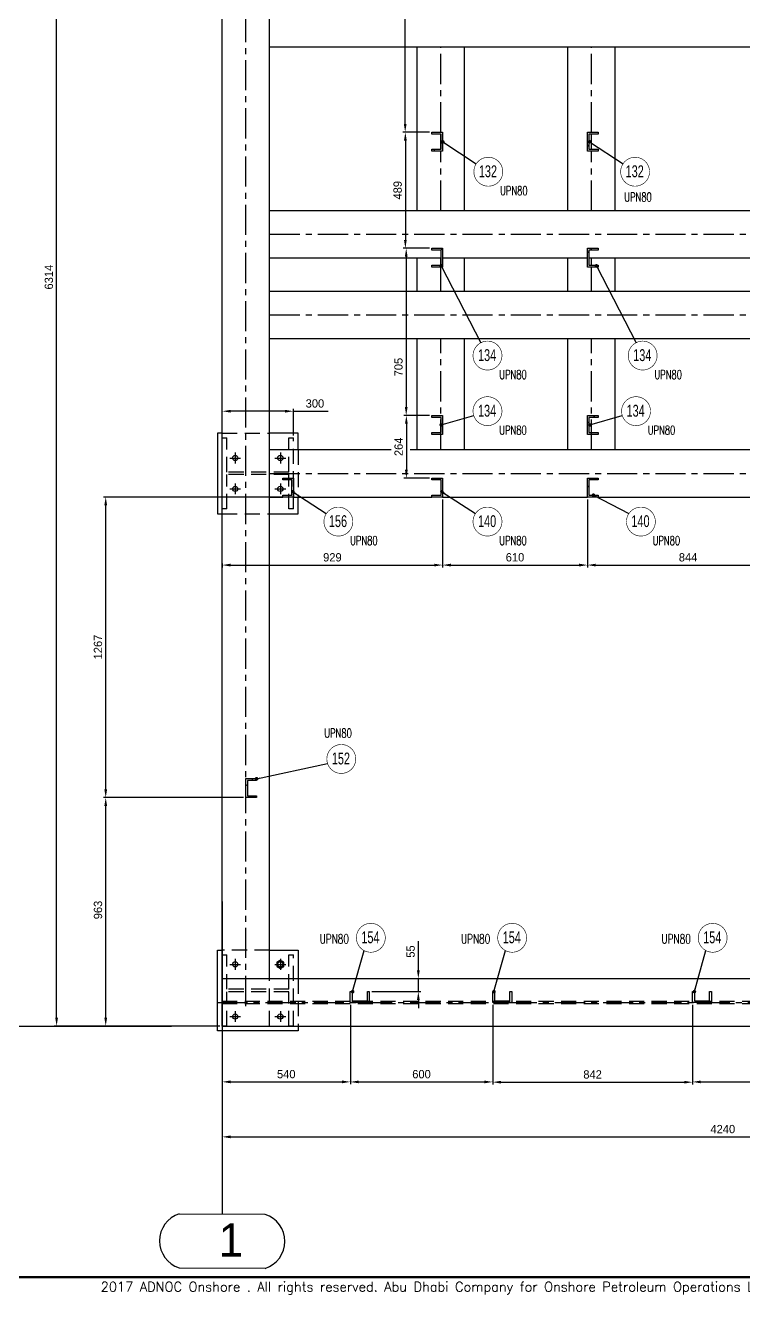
# Model space of a CAD drawing. Header units: millimetres. Extents: x 0 to 16187, y -20471 to 6290.
# Drawn here: x 9133 to 9436, y 3874 to 4409 of the extents above; entities that cross this region are included whole.
import ezdxf
from ezdxf.enums import TextEntityAlignment as Align

# ---------------------------------------------------------------- set-up
doc = ezdxf.new("R2010")
doc.units = ezdxf.units.MM
doc.header["$PDSIZE"] = -1
doc.linetypes.add('CENTERX2', pattern=[20.32, 12.7, -2.54, 2.54, -2.54])
doc.linetypes.add('DASHED2', pattern=[9.525, 6.35, -3.175])
doc.layers.add('BORDER1', color=3, linetype='Continuous')
doc.layers.add('BORDER2', color=7, linetype='Continuous')
doc.styles.add('MtXpl_txt_shx', font='txt.shx', dxfattribs={"height": 0.2})
doc.styles.add('ROMANC', font='ROMANC', dxfattribs={"height": 5})
doc.styles.add('ROMANS', font='ROMANS.shx', dxfattribs={"width": 0.8})
doc.styles.add('ROMANT', font='ROMANT', dxfattribs={"height": 4})
doc.styles.add('SLDTEXTSTYLE2', font='TXT', dxfattribs={"width": 0.686449})
doc.dimstyles.new('AM_ISO', dxfattribs={"dimtxt": 3.5, "dimasz": 3.5, "dimexe": 1, "dimexo": 1, "dimgap": 1.5, "dimtad": 1, "dimdsep": 46, "dimtxsty": 'Standard', "dimcen": 0, "dimclrd": 1, "dimclre": 1, "dimclrt": 1, "dimadec": 0, "dimazin": 2, "dimtp": 0.1, "dimtm": 0.1, "dimtfac": 0.71, "dimtdec": 3, "dimtmove": 0, "dimatfit": 3, "dimfxl": 1, "dimlwd": -1, "dimlwe": -1, "dimarcsym": 1})
doc.dimstyles.new('AM_ISO$7', dxfattribs={"dimtxt": 3.5, "dimasz": 3.5, "dimexe": 1, "dimexo": 1, "dimgap": 1.5, "dimtad": 1, "dimtoh": 1, "dimdsep": 46, "dimtxsty": 'Standard', "dimcen": 0, "dimclrd": 1, "dimclre": 1, "dimclrt": 1, "dimadec": 0, "dimazin": 2, "dimtp": 0.1, "dimtm": 0.1, "dimtfac": 0.71, "dimtdec": 3, "dimtmove": 0, "dimatfit": 3, "dimfxl": 1, "dimlwd": -1, "dimlwe": -1, "dimarcsym": 1})
pattern_1 = [(45, (8698.3727, 1683.945), (-4.490128, 4.490128), [])]

# ---------------------------------------------------------------- blocks, each defined once
blk = doc.blocks.new('*D2440')
at = {"color": 1, "linetype": 'ByBlock'}
for p, q in [((9270.09, 3996.32), (9270.09, 3962.79)), ((9216.09, 3986.32), (9216.09, 3962.79))]:
    blk.add_line(p, q, dxfattribs=at)
at = {"color": 2, "linetype": 'ByBlock'}
blk.add_line((9219.59, 3963.79), (9266.59, 3963.79), dxfattribs=at)
at = {"color": 2}
for points in [[(9219.59, 3964.38), (9219.59, 3963.21), (9216.09, 3963.79)], [(9266.59, 3963.21), (9266.59, 3964.38), (9270.09, 3963.79)]]:
    blk.add_solid(points, dxfattribs=at)
at = {"layer": 'Defpoints', "color": 0}
for p in [(9270.09, 3997.32), (9216.09, 3987.32), (9270.09, 3963.79)]:
    blk.add_point(p, dxfattribs=at)
at = {"color": 1, "insert": (9243.09, 3967.04), "char_height": 3.5, "attachment_point": 5}
blk.add_mtext('540', dxfattribs=at)
blk = doc.blocks.new('*D2447')
at = {"color": 1, "linetype": 'ByBlock'}
for p, q in [((9270.09, 3996.32), (9270.09, 3962.77)), ((9330.09, 3996.32), (9330.09, 3962.77))]:
    blk.add_line(p, q, dxfattribs=at)
at = {"color": 2, "linetype": 'ByBlock'}
blk.add_line((9273.59, 3963.77), (9326.59, 3963.77), dxfattribs=at)
at = {"color": 2}
for points in [[(9273.59, 3964.35), (9273.59, 3963.19), (9270.09, 3963.77)], [(9326.59, 3963.19), (9326.59, 3964.35), (9330.09, 3963.77)]]:
    blk.add_solid(points, dxfattribs=at)
at = {"layer": 'Defpoints', "color": 0}
for p in [(9270.09, 3997.32), (9330.09, 3997.32), (9330.09, 3963.77)]:
    blk.add_point(p, dxfattribs=at)
at = {"color": 1, "insert": (9300.09, 3967.02), "char_height": 3.5, "attachment_point": 5}
blk.add_mtext('600', dxfattribs=at)
blk = doc.blocks.new('*D2448')
at = {"color": 1, "linetype": 'ByBlock'}
for p, q in [((9330.09, 3996.32), (9330.09, 3962.66)), ((9414.29, 3996.32), (9414.29, 3962.66))]:
    blk.add_line(p, q, dxfattribs=at)
at = {"color": 2, "linetype": 'ByBlock'}
blk.add_line((9333.59, 3963.66), (9410.79, 3963.66), dxfattribs=at)
at = {"color": 2}
for points in [[(9333.59, 3964.24), (9333.59, 3963.07), (9330.09, 3963.66)], [(9410.79, 3963.07), (9410.79, 3964.24), (9414.29, 3963.66)]]:
    blk.add_solid(points, dxfattribs=at)
at = {"layer": 'Defpoints', "color": 0}
for p in [(9330.09, 3997.32), (9414.29, 3997.32), (9414.29, 3963.66)]:
    blk.add_point(p, dxfattribs=at)
at = {"color": 1, "insert": (9372.19, 3966.91), "char_height": 3.5, "attachment_point": 5}
blk.add_mtext('842', dxfattribs=at)
blk = doc.blocks.new('*D2449')
at = {"color": 1, "linetype": 'ByBlock'}
for p, q in [((9414.29, 3996.32), (9414.29, 3962.77)), ((9574.19, 3996.32), (9574.19, 3962.77))]:
    blk.add_line(p, q, dxfattribs=at)
at = {"color": 2, "linetype": 'ByBlock'}
blk.add_line((9417.79, 3963.77), (9570.69, 3963.77), dxfattribs=at)
at = {"color": 2}
for points in [[(9417.79, 3964.35), (9417.79, 3963.18), (9414.29, 3963.77)], [(9570.69, 3963.18), (9570.69, 3964.35), (9574.19, 3963.77)]]:
    blk.add_solid(points, dxfattribs=at)
at = {"layer": 'Defpoints', "color": 0}
for p in [(9414.29, 3997.32), (9574.19, 3997.32), (9574.19, 3963.77)]:
    blk.add_point(p, dxfattribs=at)
at = {"color": 1, "insert": (9494.24, 3967.02), "char_height": 3.5, "attachment_point": 5}
blk.add_mtext('1599', dxfattribs=at)
blk = doc.blocks.new('*D2451')
at = {"color": 1, "linetype": 'ByBlock'}
for p, q in [((9225.09, 4083.62), (9166, 4083.62)), ((9215.09, 3987.32), (9166, 3987.32))]:
    blk.add_line(p, q, dxfattribs=at)
at = {"color": 2, "linetype": 'ByBlock'}
blk.add_line((9167, 3990.82), (9167, 4080.12), dxfattribs=at)
at = {"color": 2}
for points in [[(9167.58, 4080.12), (9166.41, 4080.12), (9167, 4083.62)], [(9166.41, 3990.82), (9167.58, 3990.82), (9167, 3987.32)]]:
    blk.add_solid(points, dxfattribs=at)
at = {"layer": 'Defpoints', "color": 0}
for p in [(9167, 4083.62), (9226.09, 4083.62), (9216.09, 3987.32)]:
    blk.add_point(p, dxfattribs=at)
at = {"color": 1, "insert": (9163.75, 4036.24), "char_height": 3.5, "attachment_point": 5, "rotation": 90}
blk.add_mtext('963', dxfattribs=at)
blk = doc.blocks.new('*D2456')
at = {"color": 1, "linetype": 'ByBlock'}
for p, q in [((9216.09, 4236.32), (9216.09, 4247.51)), ((9246.09, 4236.32), (9246.09, 4247.51))]:
    blk.add_line(p, q, dxfattribs=at)
at = {"color": 2, "linetype": 'ByBlock'}
for p, q in [((9242.59, 4246.51), (9219.59, 4246.51)), ((9246.09, 4246.51), (9260.76, 4246.51))]:
    blk.add_line(p, q, dxfattribs=at)
at = {"color": 2}
for points in [[(9219.59, 4247.09), (9219.59, 4245.93), (9216.09, 4246.51)], [(9242.59, 4245.93), (9242.59, 4247.09), (9246.09, 4246.51)]]:
    blk.add_solid(points, dxfattribs=at)
at = {"layer": 'Defpoints', "color": 0}
for p in [(9216.09, 4246.51), (9216.09, 4235.32), (9246.09, 4235.32)]:
    blk.add_point(p, dxfattribs=at)
at = {"color": 1, "insert": (9255.17, 4249.76), "char_height": 3.5, "attachment_point": 5}
blk.add_mtext('300', dxfattribs=at)
blk = doc.blocks.new('*D2457')
at = {"color": 1, "linetype": 'ByBlock'}
for p, q in [((9308.99, 4209.32), (9308.99, 4180.65)), ((9216.09, 4182.3), (9216.09, 4180.65))]:
    blk.add_line(p, q, dxfattribs=at)
at = {"color": 2, "linetype": 'ByBlock'}
blk.add_line((9219.59, 4181.65), (9305.49, 4181.65), dxfattribs=at)
at = {"color": 2}
for points in [[(9219.59, 4182.23), (9219.59, 4181.06), (9216.09, 4181.65)], [(9305.49, 4181.06), (9305.49, 4182.23), (9308.99, 4181.65)]]:
    blk.add_solid(points, dxfattribs=at)
at = {"layer": 'Defpoints', "color": 0}
for p in [(9308.99, 4210.32), (9216.09, 4183.3), (9308.99, 4181.65)]:
    blk.add_point(p, dxfattribs=at)
at = {"color": 1, "insert": (9262.54, 4184.9), "char_height": 3.5, "attachment_point": 5}
blk.add_mtext('929', dxfattribs=at)
blk = doc.blocks.new('*D2458')
at = {"color": 1, "linetype": 'ByBlock'}
for p, q in [((9308.99, 4209.32), (9308.99, 4180.65)), ((9369.99, 4209.32), (9369.99, 4180.65))]:
    blk.add_line(p, q, dxfattribs=at)
at = {"color": 2, "linetype": 'ByBlock'}
blk.add_line((9312.49, 4181.65), (9366.49, 4181.65), dxfattribs=at)
at = {"color": 2}
for points in [[(9312.49, 4182.23), (9312.49, 4181.06), (9308.99, 4181.65)], [(9366.49, 4181.06), (9366.49, 4182.23), (9369.99, 4181.65)]]:
    blk.add_solid(points, dxfattribs=at)
at = {"layer": 'Defpoints', "color": 0}
for p in [(9308.99, 4210.32), (9369.99, 4210.32), (9369.99, 4181.65)]:
    blk.add_point(p, dxfattribs=at)
at = {"color": 1, "insert": (9339.49, 4184.9), "char_height": 3.5, "attachment_point": 5}
blk.add_mtext('610', dxfattribs=at)
blk = doc.blocks.new('*D2459')
at = {"color": 1, "linetype": 'ByBlock'}
for p, q in [((9369.99, 4209.32), (9369.99, 4180.65)), ((9454.39, 4209.32), (9454.39, 4180.65))]:
    blk.add_line(p, q, dxfattribs=at)
at = {"color": 2, "linetype": 'ByBlock'}
blk.add_line((9373.49, 4181.65), (9450.89, 4181.65), dxfattribs=at)
at = {"color": 2}
for points in [[(9373.49, 4182.23), (9373.49, 4181.06), (9369.99, 4181.65)], [(9450.89, 4181.06), (9450.89, 4182.23), (9454.39, 4181.65)]]:
    blk.add_solid(points, dxfattribs=at)
at = {"layer": 'Defpoints', "color": 0}
for p in [(9369.99, 4210.32), (9454.39, 4210.32), (9454.39, 4181.65)]:
    blk.add_point(p, dxfattribs=at)
at = {"color": 1, "insert": (9412.43, 4184.9), "char_height": 3.5, "attachment_point": 5}
blk.add_mtext('844', dxfattribs=at)
blk = doc.blocks.new('*D2819')
at = {"color": 1, "linetype": 'ByBlock'}
for p, q in [((9245.09, 4210.32), (9166, 4210.32)), ((9225.09, 4083.62), (9166, 4083.62))]:
    blk.add_line(p, q, dxfattribs=at)
at = {"color": 2, "linetype": 'ByBlock'}
blk.add_line((9167, 4087.12), (9167, 4206.82), dxfattribs=at)
at = {"color": 2}
for points in [[(9167.58, 4206.82), (9166.41, 4206.82), (9167, 4210.32)], [(9166.41, 4087.12), (9167.58, 4087.12), (9167, 4083.62)]]:
    blk.add_solid(points, dxfattribs=at)
at = {"layer": 'Defpoints', "color": 0}
for p in [(9167, 4210.32), (9246.09, 4210.32), (9226.09, 4083.62)]:
    blk.add_point(p, dxfattribs=at)
at = {"color": 1, "insert": (9163.75, 4147.09), "char_height": 3.5, "attachment_point": 5, "rotation": 90}
blk.add_mtext('1267', dxfattribs=at)
blk = doc.blocks.new('*D2888')
at = {"color": 1, "linetype": 'ByBlock'}
for p, q in [((9216.09, 3986.32), (9216.09, 3939.62)), ((9640.09, 3986.32), (9640.09, 3939.62))]:
    blk.add_line(p, q, dxfattribs=at)
at = {"color": 2, "linetype": 'ByBlock'}
blk.add_line((9219.59, 3940.62), (9636.59, 3940.62), dxfattribs=at)
at = {"color": 2}
for points in [[(9219.59, 3941.2), (9219.59, 3940.03), (9216.09, 3940.62)], [(9636.59, 3940.03), (9636.59, 3941.2), (9640.09, 3940.62)]]:
    blk.add_solid(points, dxfattribs=at)
at = {"layer": 'Defpoints', "color": 0}
for p in [(9216.09, 3987.32), (9640.09, 3987.32), (9640.09, 3940.62)]:
    blk.add_point(p, dxfattribs=at)
at = {"color": 1, "insert": (9427.08, 3943.87), "char_height": 3.5, "attachment_point": 5}
blk.add_mtext('4240', dxfattribs=at)
blk = doc.blocks.new('*D2889')
at = {"color": 1, "linetype": 'ByBlock'}
for p, q in [((9215.09, 4618.72), (9145.3, 4618.72)), ((9215.09, 3987.32), (9145.3, 3987.32))]:
    blk.add_line(p, q, dxfattribs=at)
at = {"color": 2, "linetype": 'ByBlock'}
blk.add_line((9146.3, 3990.82), (9146.3, 4615.22), dxfattribs=at)
at = {"color": 2}
for points in [[(9146.88, 4615.22), (9145.72, 4615.22), (9146.3, 4618.72)], [(9145.72, 3990.82), (9146.88, 3990.82), (9146.3, 3987.32)]]:
    blk.add_solid(points, dxfattribs=at)
at = {"layer": 'Defpoints', "color": 0}
for p in [(9146.3, 4618.72), (9216.09, 4618.72), (9216.09, 3987.32)]:
    blk.add_point(p, dxfattribs=at)
at = {"color": 1, "insert": (9143.05, 4303.02), "char_height": 3.5, "attachment_point": 5, "rotation": 90}
blk.add_mtext('6314', dxfattribs=at)
blk = doc.blocks.new('A$7E931815294F9')
at = {"color": 1}
blk.add_line((13.2, 77.36), (13.2, 11.43), dxfattribs=at)
at = {"color": 1, "ltscale": 0.2}
blk.add_line((4.15, 11.48), (22.25, 11.39), dxfattribs=at)
at = {"color": 1, "linetype": 'Continuous', "lineweight": 25}
blk.add_line((4.14, 0.09), (22.29, 0.01), dxfattribs=at)
at = {"color": 1, "ltscale": 0.2}
for centre, radius, start, end in [((5.98, 5.79), 5.98, 107.869, 252.0246), ((20.4, 5.69), 5.99, 287.9651, 71.9697)]:
    blk.add_arc(centre, radius, start, end, dxfattribs=at)
at = {"color": 1, "linetype": 'Continuous', "lineweight": 25}
blk.add_text('1', height=7, rotation=359.9537, dxfattribs=at).set_placement((12.44, 2.5))
blk = doc.blocks.new('A$7E931815291D127')
at = {"color": 1, "ltscale": 0.2}
for p, q in [((4.15, 11.48), (22.25, 11.39)), ((26.39, 5.69), (92.32, 5.69)), ((4.14, 0.09), (22.29, 0.01))]:
    blk.add_line(p, q, dxfattribs=at)
for centre, radius, start, end in [((5.98, 5.79), 5.98, 107.869, 252.0246), ((20.4, 5.69), 5.99, 287.9651, 71.9697)]:
    blk.add_arc(centre, radius, start, end, dxfattribs=at)
blk.add_text('A', height=7, rotation=359.9537, dxfattribs=at).set_placement((10.1, 2.5))
blk = doc.blocks.new('A$7E93E1561D17')
at = {"color": 6, "linetype": 'DASHED2'}
for p, q in [((0, 0), (0, 30)), ((0, 30), (1.9, 30)), ((1.9, 15.55), (1.9, 30)), ((28.1, 30), (30, 30)), ((28.1, 15.55), (28.1, 30)), ((30, 0), (30, 30)), ((28.1, 15.55), (1.9, 15.55)), ((1.9, 0), (1.9, 14.45)), ((28.1, 14.45), (1.9, 14.45)), ((28.1, 0), (28.1, 14.45)), ((1.9, 0), (0, 0)), ((30, 0), (28.1, 0))]:
    blk.add_line(p, q, dxfattribs=at)
blk = doc.blocks.new('*U609')
at = {"layer": 'BORDER1', "color": 154, "true_color": 0x1859a9, "const_width": 1}
blk.add_lwpolyline([(1.81, 811), (1144, 811), (1144, 0), (0, 0), (0, 811)], close=True, dxfattribs=at)
at = {"layer": 'BORDER2', "color": 154, "true_color": 0x1859a9, "style": 'ROMANS'}
blk.add_text('2017 ADNOC Onshore . All rights reserved. Abu Dhabi Company for Onshore Petroleum Operations Ltd. Restricted Circulation', height=4, dxfattribs=at).set_placement((489.5, -2), align=Align.TOP_CENTER)
at = {"layer": 'BORDER2', "flags": 8}
for tag, height, style, p in [('REV-A', 3.24, 'ROMANS', (986.93, 140.25)), ('RE-A', 8.06, 'ROMANT', (1084.63, 7.17))]:
    blk.add_attdef(tag, text='', height=height, dxfattribs=dict(at, style=style)).set_placement(p, align=Align.CENTER)
at = {"layer": 'BORDER2', "style": 'ROMANS', "width": 3.830216}
blk.add_attdef('DATE-A', text='', height=3.24, dxfattribs=at).set_placement((995.51, 140.25), (1008.51, 140.25), align=Align.FIT)
at = {"layer": 'BORDER2'}
for tag, height, style, p in [('DRN-A', 3.24, 'ROMANS', (1018.38, 140.25)), ('CHD-A', 3.24, 'ROMANS', (1032.35, 140.25)), ('APD-A', 3.24, 'ROMANS', (1046.64, 140.25)), ('CONS_CONT_VEND', 4.2, 'ROMANC', (1061.39, 72.83))]:
    blk.add_attdef(tag, text='', height=height, dxfattribs=dict(at, style=style)).set_placement(p, align=Align.CENTER)
at = {"layer": 'BORDER2', "style": 'ROMANS', "width": 0.8}
for tag, p, height in [('1:X', (997.23, 122.55), 3.5), ('LOC', (1042.74, 122.55), 3.5), ('PROJ_NO', (1118.64, 122.55), 3.5), ('CONS_DRG_NO', (1011, 63), 3)]:
    blk.add_attdef(tag, p, '', height=height, dxfattribs=at)
at = {"layer": 'BORDER2', "lineweight": 30, "width": 0.8, "flags": 104}
blk.add_attdef('COMMENTS-A', text='', height=2.2, dxfattribs=at).set_placement((1055.21, 142.07), align=Align.MIDDLE_LEFT)
at = {"layer": 'BORDER2', "style": 'ROMANS', "width": 0.8}
for tag, p in [('PROJECT_TITLE_1', (1061.07, 55.35)), ('PROJECT_TITLE_2', (1061.07, 49.3))]:
    blk.add_attdef(tag, text='', height=3.5, dxfattribs=at).set_placement(p, align=Align.MIDDLE)
at = {"layer": 'BORDER2', "style": 'ROMANT', "width": 0.8}
for tag, p in [('DRG_TITLE_1', (1061.07, 36.31)), ('DRG_TITLE_2', (1061.07, 28.31)), ('DRG_TITLE_3', (1061.07, 20.31))]:
    blk.add_attdef(tag, text='', height=5, dxfattribs=at).set_placement(p, align=Align.CENTER)
at = {"layer": 'BORDER2', "style": 'ROMANT'}
for tag, p in [('AR', (995, 7.17)), ('PA', (1011.74, 7.17)), ('DC', (1028.45, 7.17)), ('TS', (1120.84, 7.17))]:
    blk.add_attdef(tag, p, '', height=8.06, dxfattribs=at)
for tag, p in [('SRNO', (1074.7, 7.17)), ('SH', (1115.8, 7.18))]:
    blk.add_attdef(tag, text='', height=8.06, dxfattribs=at).set_placement(p, align=Align.RIGHT)
at = {"layer": 'BORDER2', "style": 'ROMANS', "flags": 2}
blk.add_attdef('TB_VERSION', text='', height=2, dxfattribs=at).set_placement((1, -1), align=Align.TOP_LEFT)
blk = doc.blocks.new('*D3958')
at = {"color": 2, "linetype": 'ByBlock'}
for p, q in [((9298.75, 4010.82), (9298.75, 4023.15)), ((9298.75, 4001.82), (9298.75, 4007.32)), ((9298.75, 3998.32), (9298.75, 3994.82))]:
    blk.add_line(p, q, dxfattribs=at)
at = {"color": 1, "linetype": 'ByBlock'}
for p, q in [((9297.28, 4007.32), (9299.75, 4007.32)), ((9279.09, 4001.82), (9299.75, 4001.82))]:
    blk.add_line(p, q, dxfattribs=at)
at = {"color": 2}
for points in [[(9298.16, 4010.82), (9299.33, 4010.82), (9298.75, 4007.32)], [(9299.33, 3998.32), (9298.16, 3998.32), (9298.75, 4001.82)]]:
    blk.add_solid(points, dxfattribs=at)
at = {"layer": 'Defpoints', "color": 0}
for p in [(9296.28, 4007.32), (9298.75, 4007.32), (9278.09, 4001.82)]:
    blk.add_point(p, dxfattribs=at)
at = {"color": 1, "insert": (9295.5, 4018.74), "char_height": 3.5, "attachment_point": 5, "rotation": 90}
blk.add_mtext('55', dxfattribs=at)
blk = doc.blocks.new('*D3986')
at = {"color": 1, "linetype": 'ByBlock'}
for p, q in [((9303.49, 4513.02), (9292.21, 4513.02)), ((9303.49, 4364.12), (9292.21, 4364.12))]:
    blk.add_line(p, q, dxfattribs=at)
at = {"color": 2, "linetype": 'ByBlock'}
blk.add_line((9293.21, 4367.62), (9293.21, 4509.52), dxfattribs=at)
at = {"color": 2}
for points in [[(9293.79, 4509.52), (9292.62, 4509.52), (9293.21, 4513.02)], [(9292.62, 4367.62), (9293.79, 4367.62), (9293.21, 4364.12)]]:
    blk.add_solid(points, dxfattribs=at)
at = {"layer": 'Defpoints', "color": 0}
for p in [(9293.21, 4513.02), (9304.49, 4513.02), (9304.49, 4364.12)]:
    blk.add_point(p, dxfattribs=at)
at = {"color": 1, "insert": (9289.96, 4438.57), "char_height": 3.5, "attachment_point": 5, "rotation": 90}
blk.add_mtext('1489', dxfattribs=at)
blk = doc.blocks.new('*D3987')
at = {"color": 1, "linetype": 'ByBlock'}
for p, q in [((9303.49, 4364.12), (9292.29, 4364.12)), ((9303.49, 4315.22), (9292.29, 4315.22))]:
    blk.add_line(p, q, dxfattribs=at)
at = {"color": 2, "linetype": 'ByBlock'}
blk.add_line((9293.29, 4360.62), (9293.29, 4318.72), dxfattribs=at)
at = {"color": 2}
for points in [[(9293.87, 4360.62), (9292.7, 4360.62), (9293.29, 4364.12)], [(9292.7, 4318.72), (9293.87, 4318.72), (9293.29, 4315.22)]]:
    blk.add_solid(points, dxfattribs=at)
at = {"layer": 'Defpoints', "color": 0}
for p in [(9304.49, 4364.12), (9293.29, 4315.22), (9304.49, 4315.22)]:
    blk.add_point(p, dxfattribs=at)
at = {"color": 1, "insert": (9290.04, 4339.67), "char_height": 3.5, "attachment_point": 5, "rotation": 90}
blk.add_mtext('489', dxfattribs=at)
blk = doc.blocks.new('*D3988')
at = {"color": 1, "linetype": 'ByBlock'}
for p, q in [((9303.49, 4315.22), (9292.64, 4315.22)), ((9303.49, 4244.72), (9292.64, 4244.72))]:
    blk.add_line(p, q, dxfattribs=at)
at = {"color": 2, "linetype": 'ByBlock'}
blk.add_line((9293.64, 4311.72), (9293.64, 4248.22), dxfattribs=at)
at = {"color": 2}
for points in [[(9294.22, 4311.72), (9293.06, 4311.72), (9293.64, 4315.22)], [(9293.06, 4248.22), (9294.22, 4248.22), (9293.64, 4244.72)]]:
    blk.add_solid(points, dxfattribs=at)
at = {"layer": 'Defpoints', "color": 0}
for p in [(9304.49, 4315.22), (9293.64, 4244.72), (9304.49, 4244.72)]:
    blk.add_point(p, dxfattribs=at)
at = {"color": 1, "insert": (9290.39, 4265.11), "char_height": 3.5, "attachment_point": 5, "rotation": 90}
blk.add_mtext('705', dxfattribs=at)
blk = doc.blocks.new('*D3989')
at = {"color": 1, "linetype": 'ByBlock'}
for p, q in [((9303.49, 4244.72), (9292.7, 4244.72)), ((9303.49, 4218.32), (9292.7, 4218.32))]:
    blk.add_line(p, q, dxfattribs=at)
at = {"color": 2, "linetype": 'ByBlock'}
blk.add_line((9293.7, 4241.22), (9293.7, 4221.82), dxfattribs=at)
at = {"color": 2}
for points in [[(9294.28, 4241.22), (9293.11, 4241.22), (9293.7, 4244.72)], [(9293.11, 4221.82), (9294.28, 4221.82), (9293.7, 4218.32)]]:
    blk.add_solid(points, dxfattribs=at)
at = {"layer": 'Defpoints', "color": 0}
for p in [(9304.49, 4244.72), (9293.7, 4218.32), (9304.49, 4218.32)]:
    blk.add_point(p, dxfattribs=at)
at = {"color": 1, "insert": (9290.45, 4231.52), "char_height": 3.5, "attachment_point": 5, "rotation": 90}
blk.add_mtext('264', dxfattribs=at)

msp = doc.modelspace()

# ---------------------------------------------------------------- hatches: boundary and pattern name
at = {"linetype": 'Continuous', "lineweight": 18}
h = msp.add_hatch(dxfattribs=at)
h.set_pattern_fill('ANSI31', scale=2, style=0)
h.set_pattern_definition(pattern_1)
h.paths.add_polyline_path([(9308.9886, 4356.11891), (9308.9886, 4364.11891), (9304.4886, 4364.11891), (9304.4886, 4363.31891), (9308.3886, 4363.31891), (9308.3886, 4356.91891), (9304.4886, 4356.91891), (9304.4886, 4356.11891)], flags=0)
h = msp.add_hatch(dxfattribs=at)
h.set_pattern_fill('ANSI31', scale=2, style=0)
h.set_pattern_definition(pattern_1)
h.paths.add_polyline_path([(9369.9886, 4364.11891), (9369.9886, 4356.11891), (9374.4886, 4356.11891), (9374.4886, 4356.91891), (9370.5886, 4356.91891), (9370.5886, 4363.31891), (9374.4886, 4363.31891), (9374.4886, 4364.11891)], flags=0)
h = msp.add_hatch(dxfattribs=at)
h.set_pattern_fill('ANSI31', scale=2, style=0)
h.set_pattern_definition(pattern_1)
h.paths.add_polyline_path([(9308.9886, 4307.21891), (9308.9886, 4315.21891), (9304.4886, 4315.21891), (9304.4886, 4314.41891), (9308.3886, 4314.41891), (9308.3886, 4308.01891), (9304.4886, 4308.01891), (9304.4886, 4307.21891)], flags=0)
h = msp.add_hatch(dxfattribs=at)
h.set_pattern_fill('ANSI31', scale=2, style=0)
h.set_pattern_definition(pattern_1)
h.paths.add_polyline_path([(9369.9886, 4315.21891), (9369.9886, 4307.21891), (9374.4886, 4307.21891), (9374.4886, 4308.01891), (9370.5886, 4308.01891), (9370.5886, 4314.41891), (9374.4886, 4314.41891), (9374.4886, 4315.21891)], flags=0)
h = msp.add_hatch(dxfattribs=at)
h.set_pattern_fill('ANSI31', scale=2, style=0)
h.set_pattern_definition(pattern_1)
h.paths.add_polyline_path([(9369.9886, 4244.71891), (9369.9886, 4236.71891), (9374.4886, 4236.71891), (9374.4886, 4237.51891), (9370.5886, 4237.51891), (9370.5886, 4243.91891), (9374.4886, 4243.91891), (9374.4886, 4244.71891)], flags=0)
h = msp.add_hatch(dxfattribs=at)
h.set_pattern_fill('ANSI31', scale=2, style=0)
h.set_pattern_definition(pattern_1)
h.paths.add_polyline_path([(9369.9886, 4218.31891), (9369.9886, 4210.31891), (9374.4886, 4210.31891), (9374.4886, 4211.11891), (9370.5886, 4211.11891), (9370.5886, 4217.51891), (9374.4886, 4217.51891), (9374.4886, 4218.31891)], flags=0)
h = msp.add_hatch(dxfattribs=at)
h.set_pattern_fill('ANSI31', scale=2, style=0)
h.set_pattern_definition(pattern_1)
h.paths.add_polyline_path([(9226.0886, 4091.61891), (9226.0886, 4083.61891), (9230.5886, 4083.61891), (9230.5886, 4084.41891), (9226.6886, 4084.41891), (9226.6886, 4090.81891), (9230.5886, 4090.81891), (9230.5886, 4091.61891)], flags=0)

# ---------------------------------------------------------------- linework, layer by layer
at = {"color": 7, "linetype": 'Continuous', "lineweight": 25}
for p, q in [((9216.0886, 3997.76891), (9216.0886, 4608.26891)), ((9236.0886, 4007.31891), (9236.0886, 4598.71891)), ((9236.0886, 4400.11891), (9236.0886, 4410.11891)), ((9236.0886, 4400.11891), (9620.0886, 4400.11891)), ((9298.1886, 4331.11891), (9298.1886, 4400.11891)), ((9298.1886, 4400.11891), (9308.1886, 4400.11891)), ((9308.1886, 4400.11891), (9318.1886, 4400.11891)), ((9318.1886, 4331.11891), (9318.1886, 4400.11891)), ((9361.6886, 4331.11891), (9361.6886, 4400.11891)), ((9361.6886, 4400.11891), (9371.6886, 4400.11891)), ((9371.6886, 4400.11891), (9381.6886, 4400.11891)), ((9381.6886, 4331.11891), (9381.6886, 4400.11891)), ((9304.4886, 4363.31891), (9304.4886, 4364.11891)), ((9304.4886, 4364.11891), (9308.9886, 4364.11891)), ((9308.3886, 4363.31891), (9304.4886, 4363.31891)), ((9308.1886, 4356.91891), (9308.1886, 4363.31891)), ((9308.3886, 4356.91891), (9308.3886, 4363.31891)), ((9308.9886, 4364.11891), (9308.9886, 4356.11891)), ((9369.9886, 4356.11891), (9369.9886, 4364.11891)), ((9369.9886, 4364.11891), (9374.4886, 4364.11891)), ((9374.4886, 4363.31891), (9370.5886, 4363.31891)), ((9370.5886, 4363.31891), (9370.5886, 4356.91891)), ((9371.6886, 4356.91891), (9371.6886, 4363.31891)), ((9374.4886, 4364.11891), (9374.4886, 4363.31891)), ((9304.4886, 4356.11891), (9304.4886, 4356.91891)), ((9304.4886, 4356.91891), (9308.3886, 4356.91891)), ((9308.9886, 4356.11891), (9304.4886, 4356.11891)), ((9374.4886, 4356.11891), (9369.9886, 4356.11891)), ((9370.5886, 4356.91891), (9374.4886, 4356.91891)), ((9374.4886, 4356.91891), (9374.4886, 4356.11891)), ((9236.0886, 4331.11891), (9620.0886, 4331.11891)), ((9236.0886, 4321.11891), (9236.0886, 4331.11891)), ((9298.1886, 4331.11891), (9308.1886, 4331.11891)), ((9308.1886, 4331.11891), (9318.1886, 4331.11891)), ((9361.6886, 4331.11891), (9371.6886, 4331.11891)), ((9371.6886, 4331.11891), (9381.6886, 4331.11891)), ((9236.0886, 4311.11891), (9236.0886, 4321.11891)), ((9304.4886, 4315.21891), (9308.9886, 4315.21891)), ((9304.4886, 4314.41891), (9304.4886, 4315.21891)), ((9308.3886, 4314.41891), (9304.4886, 4314.41891)), ((9308.3886, 4308.01891), (9308.3886, 4314.41891)), ((9308.9886, 4315.21891), (9308.9886, 4307.21891)), ((9369.9886, 4315.21891), (9374.4886, 4315.21891)), ((9369.9886, 4307.21891), (9369.9886, 4315.21891)), ((9370.5886, 4314.41891), (9370.5886, 4308.01891)), ((9374.4886, 4314.41891), (9370.5886, 4314.41891)), ((9374.4886, 4315.21891), (9374.4886, 4314.41891)), ((9236.0886, 4311.11891), (9308.3886, 4311.11891)), ((9298.1886, 4297.11891), (9298.1886, 4311.11891)), ((9298.1886, 4311.11891), (9308.1886, 4311.11891)), ((9304.4886, 4307.21891), (9304.4886, 4308.01891)), ((9304.4886, 4308.01891), (9308.3886, 4308.01891)), ((9308.9886, 4307.21891), (9304.4886, 4307.21891)), ((9308.1886, 4308.01891), (9308.1886, 4311.11891)), ((9308.1886, 4311.11891), (9308.3886, 4311.11891)), ((9308.9886, 4311.11891), (9318.1886, 4311.11891)), ((9308.9886, 4311.11891), (9369.9886, 4311.11891)), ((9318.1886, 4297.11891), (9318.1886, 4311.11891)), ((9361.6886, 4297.11891), (9361.6886, 4311.11891)), ((9361.6886, 4311.11891), (9369.9886, 4311.11891)), ((9374.4886, 4307.21891), (9369.9886, 4307.21891)), ((9370.5886, 4311.11891), (9371.6886, 4311.11891)), ((9370.5886, 4311.11891), (9453.7886, 4311.11891)), ((9370.5886, 4308.01891), (9374.4886, 4308.01891)), ((9371.6886, 4311.11891), (9381.6886, 4311.11891)), ((9371.6886, 4308.01891), (9371.6886, 4311.11891)), ((9374.4886, 4308.01891), (9374.4886, 4307.21891)), ((9381.6886, 4297.11891), (9381.6886, 4311.11891)), ((9236.0886, 4297.11891), (9620.0886, 4297.11891)), ((9236.0886, 4287.11891), (9236.0886, 4297.11891)), ((9298.1886, 4297.11891), (9308.1886, 4297.11891)), ((9308.1886, 4297.11891), (9318.1886, 4297.11891)), ((9361.6886, 4297.11891), (9371.6886, 4297.11891)), ((9371.6886, 4297.11891), (9381.6886, 4297.11891)), ((9236.0886, 4277.11891), (9236.0886, 4287.11891)), ((9236.0886, 4277.11891), (9620.0886, 4277.11891)), ((9298.1886, 4230.31891), (9298.1886, 4277.11891)), ((9298.1886, 4277.11891), (9308.1886, 4277.11891)), ((9308.1886, 4277.11891), (9318.1886, 4277.11891)), ((9318.1886, 4230.31891), (9318.1886, 4277.11891)), ((9361.6886, 4230.31891), (9361.6886, 4277.11891)), ((9361.6886, 4277.11891), (9371.6886, 4277.11891)), ((9371.6886, 4277.11891), (9381.6886, 4277.11891)), ((9381.6886, 4230.31891), (9381.6886, 4277.11891)), ((9304.4886, 4244.71891), (9308.9886, 4244.71891)), ((9304.4886, 4243.91891), (9304.4886, 4244.71891)), ((9308.3886, 4243.91891), (9304.4886, 4243.91891)), ((9308.3886, 4237.51891), (9308.3886, 4243.91891)), ((9308.9886, 4244.71891), (9308.9886, 4236.71891)), ((9369.9886, 4236.71891), (9369.9886, 4244.71891)), ((9369.9886, 4244.71891), (9374.4886, 4244.71891)), ((9374.4886, 4243.91891), (9370.5886, 4243.91891)), ((9370.5886, 4243.91891), (9370.5886, 4237.51891)), ((9374.4886, 4244.71891), (9374.4886, 4243.91891)), ((9214.0886, 4237.31891), (9214.0886, 4203.31891)), ((9216.0886, 4237.31891), (9214.0886, 4237.31891)), ((9248.0886, 4237.31891), (9236.0886, 4237.31891)), ((9248.0886, 4230.31891), (9248.0886, 4237.31891)), ((9304.4886, 4236.71891), (9304.4886, 4237.51891)), ((9304.4886, 4237.51891), (9308.3886, 4237.51891)), ((9308.9886, 4236.71891), (9304.4886, 4236.71891)), ((9374.4886, 4236.71891), (9369.9886, 4236.71891)), ((9370.5886, 4237.51891), (9374.4886, 4237.51891)), ((9374.4886, 4237.51891), (9374.4886, 4236.71891)), ((9236.0886, 4230.31891), (9287.36314, 4230.31891)), ((9236.0886, 4220.31891), (9236.0886, 4230.31891)), ((9236.0886, 4220.31891), (9236.0886, 4230.31891)), ((9295.2573, 4230.31891), (9620.0886, 4230.31891)), ((9298.1886, 4230.31891), (9308.1886, 4230.31891)), ((9308.1886, 4230.31891), (9318.1886, 4230.31891)), ((9361.6886, 4230.31891), (9371.6886, 4230.31891)), ((9371.6886, 4230.31891), (9381.6886, 4230.31891)), ((9236.0886, 4210.31891), (9236.0886, 4220.31891)), ((9236.0886, 4210.31891), (9236.0886, 4220.31891)), ((9241.5886, 4218.31891), (9246.0886, 4218.31891)), ((9241.5886, 4217.51891), (9241.5886, 4218.31891)), ((9241.5886, 4218.31891), (9246.0886, 4218.31891)), ((9241.5886, 4217.51891), (9241.5886, 4218.31891)), ((9245.4886, 4217.51891), (9241.5886, 4217.51891)), ((9245.4886, 4217.51891), (9241.5886, 4217.51891)), ((9245.4886, 4211.11891), (9245.4886, 4217.51891)), ((9245.4886, 4211.11891), (9245.4886, 4217.51891)), ((9246.0886, 4218.31891), (9246.0886, 4210.31891)), ((9246.0886, 4218.31891), (9246.0886, 4210.31891)), ((9304.4886, 4218.31891), (9308.9886, 4218.31891)), ((9304.4886, 4217.51891), (9304.4886, 4218.31891)), ((9308.3886, 4217.51891), (9304.4886, 4217.51891)), ((9308.3886, 4211.11891), (9308.3886, 4217.51891)), ((9308.9886, 4218.31891), (9308.9886, 4210.31891)), ((9369.9886, 4218.31891), (9374.4886, 4218.31891)), ((9369.9886, 4210.31891), (9369.9886, 4218.31891)), ((9374.4886, 4217.51891), (9370.5886, 4217.51891)), ((9370.5886, 4217.51891), (9370.5886, 4211.11891)), ((9374.4886, 4218.31891), (9374.4886, 4217.51891)), ((9241.5886, 4210.31891), (9241.5886, 4211.11891)), ((9241.5886, 4211.11891), (9245.4886, 4211.11891)), ((9241.5886, 4211.11891), (9245.4886, 4211.11891)), ((9241.5886, 4210.31891), (9241.5886, 4211.11891)), ((9304.4886, 4211.11891), (9308.3886, 4211.11891)), ((9304.4886, 4210.31891), (9304.4886, 4211.11891)), ((9370.5886, 4211.11891), (9374.4886, 4211.11891)), ((9374.4886, 4211.11891), (9374.4886, 4210.31891)), ((9236.0886, 4210.31891), (9241.5886, 4210.31891)), ((9236.0886, 4210.31891), (9241.5886, 4210.31891)), ((9246.0886, 4210.31891), (9241.5886, 4210.31891)), ((9246.0886, 4210.31891), (9241.5886, 4210.31891)), ((9246.0886, 4210.31891), (9304.4886, 4210.31891)), ((9248.0886, 4203.31891), (9248.0886, 4210.31891)), ((9308.9886, 4210.31891), (9304.4886, 4210.31891)), ((9308.9886, 4210.31891), (9369.9886, 4210.31891)), ((9374.4886, 4210.31891), (9369.9886, 4210.31891)), ((9374.4886, 4210.31891), (9449.8886, 4210.31891)), ((9214.0886, 4203.31891), (9216.0886, 4203.31891)), ((9236.0886, 4203.31891), (9248.0886, 4203.31891)), ((9226.0886, 4091.61891), (9230.5886, 4091.61891)), ((9226.0886, 4083.61891), (9226.0886, 4091.61891)), ((9230.5886, 4090.81891), (9226.6886, 4090.81891)), ((9226.6886, 4090.81891), (9226.6886, 4084.41891)), ((9230.5886, 4091.61891), (9230.5886, 4090.81891)), ((9230.5886, 4083.61891), (9226.0886, 4083.61891)), ((9226.6886, 4084.41891), (9230.5886, 4084.41891)), ((9230.5886, 4084.41891), (9230.5886, 4083.61891)), ((9214.0886, 4019.31891), (9216.0886, 4019.31891)), ((9214.0886, 3985.31891), (9214.0886, 4019.31891)), ((9236.0886, 4019.31891), (9248.0886, 4019.31891)), ((9248.0886, 4019.31891), (9248.0886, 4007.31891)), ((9216.0886, 4007.31891), (9640.0886, 4007.31891)), ((9216.0886, 3987.31891), (9216.0886, 3997.31891)), ((9270.0886, 3997.31891), (9270.0886, 4001.81891)), ((9270.0886, 4001.81891), (9270.8886, 4001.81891)), ((9278.0886, 3997.31891), (9270.0886, 3997.31891)), ((9270.8886, 4001.81891), (9270.8886, 3997.91891)), ((9270.8886, 3997.91891), (9277.2886, 3997.91891)), ((9277.2886, 3997.91891), (9277.2886, 4001.81891)), ((9277.2886, 4001.81891), (9278.0886, 4001.81891)), ((9278.0886, 4001.81891), (9278.0886, 3997.31891)), ((9330.0886, 3997.31891), (9330.0886, 4001.81891)), ((9330.0886, 4001.81891), (9330.8886, 4001.81891)), ((9338.0886, 3997.31891), (9330.0886, 3997.31891)), ((9330.8886, 4001.81891), (9330.8886, 3997.91891)), ((9330.8886, 3997.91891), (9337.2886, 3997.91891)), ((9337.2886, 3997.91891), (9337.2886, 4001.81891)), ((9337.2886, 4001.81891), (9338.0886, 4001.81891)), ((9338.0886, 4001.81891), (9338.0886, 3997.31891)), ((9414.2886, 3997.31891), (9414.2886, 4001.81891)), ((9414.2886, 4001.81891), (9415.0886, 4001.81891)), ((9422.2886, 3997.31891), (9414.2886, 3997.31891)), ((9415.0886, 4001.81891), (9415.0886, 3997.91891)), ((9415.0886, 3997.91891), (9421.4886, 3997.91891)), ((9421.4886, 3997.91891), (9421.4886, 4001.81891)), ((9421.4886, 4001.81891), (9422.2886, 4001.81891)), ((9422.2886, 4001.81891), (9422.2886, 3997.31891)), ((9216.0886, 3987.31891), (9640.0886, 3987.31891)), ((9248.0886, 3987.31891), (9248.0886, 3985.31891)), ((9248.0886, 3985.31891), (9214.0886, 3985.31891))]:
    msp.add_line(p, q, dxfattribs=at)
at = {"color": 3, "linetype": 'CENTERX2', "lineweight": 25}
for p, q in [((9226.0886, 3995.73618), (9226.0886, 4608.26891)), ((9308.1886, 4364.11891), (9308.1886, 4400.11891)), ((9371.6886, 4364.11891), (9371.6886, 4400.11891)), ((9308.1886, 4331.11891), (9308.1886, 4356.11891)), ((9371.6886, 4331.11891), (9371.6886, 4356.11891)), ((9236.0886, 4321.11891), (9620.0886, 4321.11891)), ((9308.1886, 4297.11891), (9308.1886, 4307.21891)), ((9371.6886, 4297.11891), (9371.6886, 4307.21891)), ((9236.0886, 4287.11891), (9620.0886, 4287.11891)), ((9308.1886, 4230.31891), (9308.1886, 4277.11891)), ((9371.6886, 4230.31891), (9371.6886, 4277.11891)), ((9236.0886, 4220.31891), (9620.0886, 4220.31891)), ((9214.06626, 3997.31891), (9642.54923, 3997.31891))]:
    msp.add_line(p, q, dxfattribs=at)
at = {"color": 2, "linetype": 'DASHED2', "lineweight": 25}
for p, q in [((9216.0886, 4237.31891), (9236.0886, 4237.31891)), ((9248.0886, 4230.31891), (9248.0886, 4210.31891)), ((9216.0886, 4203.31891), (9236.0886, 4203.31891)), ((9236.0886, 4019.31891), (9216.0886, 4019.31891)), ((9236.0886, 3987.31891), (9236.0886, 4007.31891)), ((9248.0886, 4007.31891), (9248.0886, 3987.31891)), ((9216.0886, 3997.76891), (9640.0886, 3997.76891)), ((9216.0886, 3996.86891), (9640.0886, 3996.86891))]:
    msp.add_line(p, q, dxfattribs=at)
for p, q in [((9221.5886, 4229.0573), (9221.5886, 4224.51082)), ((9240.5886, 4229.0573), (9240.5886, 4224.51082)), ((9219.31536, 4226.78406), (9223.86184, 4226.78406)), ((9238.31536, 4226.78406), (9242.86184, 4226.78406)), ((9219.31536, 4213.78406), (9223.86184, 4213.78406)), ((9221.5886, 4216.0573), (9221.5886, 4211.51082)), ((9238.31536, 4213.78406), (9242.86184, 4213.78406)), ((9240.5886, 4216.0573), (9240.5886, 4211.51082)), ((9219.31536, 4013.31891), (9223.86184, 4013.31891)), ((9221.5886, 4015.59215), (9221.5886, 4011.04567)), ((9238.31536, 4013.31891), (9242.86184, 4013.31891)), ((9240.5886, 4015.59215), (9240.5886, 4011.04567)), ((9221.5886, 3993.59215), (9221.5886, 3989.04567)), ((9240.5886, 3993.59215), (9240.5886, 3989.04567)), ((9219.31536, 3991.31891), (9223.86184, 3991.31891)), ((9238.31536, 3991.31891), (9242.86184, 3991.31891))]:
    msp.add_line(p, q)
at = {"color": 4, "lineweight": 25}
for points in [[(9322.14954, 4347.47033, 0.25, 0.25, -1), (9334.33704, 4347.47033, 0.25, 0.25, -1)], [(9384.01011, 4347.47033, 0.25, 0.25, -1), (9396.19761, 4347.47033, 0.25, 0.25, -1)], [(9321.79755, 4269.96667, 0.25, 0.25, -1), (9333.98505, 4269.96667, 0.25, 0.25, -1)], [(9387.19851, 4269.96667, 0.25, 0.25, -1), (9399.38601, 4269.96667, 0.25, 0.25, -1)], [(9321.79755, 4246.53519, 0.25, 0.25, -1), (9333.98505, 4246.53519, 0.25, 0.25, -1)], [(9384.41154, 4246.53519, 0.25, 0.25, -1), (9396.59904, 4246.53519, 0.25, 0.25, -1)], [(9258.95712, 4199.97822, 0.25, 0.25, -1), (9271.14462, 4199.97822, 0.25, 0.25, -1)], [(9321.79755, 4199.97822, 0.25, 0.25, -1), (9333.98505, 4199.97822, 0.25, 0.25, -1)], [(9386.45532, 4199.97822, 0.25, 0.25, -1), (9398.64282, 4199.97822, 0.25, 0.25, -1)], [(9260.18641, 4099.91496, 0.25, 0.25, -1), (9272.37391, 4099.91496, 0.25, 0.25, -1)], [(9272.63475, 4024.52726, 0.25, 0.25, -1), (9284.82225, 4024.52726, 0.25, 0.25, -1)], [(9332.19817, 4024.52726, 0.25, 0.25, -1), (9344.38567, 4024.52726, 0.25, 0.25, -1)], [(9416.70074, 4024.52726, 0.25, 0.25, -1), (9428.88824, 4024.52726, 0.25, 0.25, -1)]]:
    msp.add_lwpolyline(points, format="xyseb", close=True, dxfattribs=at)
for centre in [(9221.5886, 4226.78406), (9240.5886, 4226.78406), (9221.5886, 4213.78406), (9240.5886, 4213.78406), (9221.5886, 4013.31891), (9240.5886, 4013.31891), (9221.5886, 3991.31891), (9240.5886, 3991.31891)]:
    msp.add_circle(centre, 1.1)
at = {"color": 7, "linetype": 'Continuous', "lineweight": 25}
for start, end in [(120, 180), (180, 240), (60, 120), (0, 60), (300, 0), (240, 300)]:
    msp.add_arc((9240.5886, 4013.31891), 1.5, start, end, dxfattribs=at)
for points, knots in [([(9239.8386, 4014.61795), (9239.70257, 4014.53941), (9239.44843, 4014.39269), (9239.20277, 4014.25085), (9239.0886, 4014.18494)], [0, 0, 0, 0, 0.535259668, 1, 1, 1, 1]), ([(9239.0886, 4014.18494), (9239.0886, 4014.09919), (9239.0886, 4013.93449), (9239.0886, 4013.6457), (9239.0886, 4013.44141), (9239.0886, 4013.31891)], [0, 0, 0, 0, 0.303066372, 0.582104434, 1, 1, 1, 1]), ([(9239.0886, 4013.31891), (9239.0886, 4013.16184), (9239.0886, 4012.86838), (9239.0886, 4012.58472), (9239.0886, 4012.45289)], [0, 0, 0, 0, 0.535259668, 1, 1, 1, 1]), ([(9240.5886, 4015.05096), (9240.51434, 4015.00809), (9240.37171, 4014.92574), (9240.1216, 4014.78134), (9239.94468, 4014.6792), (9239.8386, 4014.61795)], [0, 0, 0, 0, 0.303066372, 0.582104434, 1, 1, 1, 1]), ([(9241.3386, 4014.61795), (9241.20257, 4014.69649), (9240.94843, 4014.84321), (9240.70277, 4014.98505), (9240.5886, 4015.05096)], [0, 0, 0, 0, 0.535259668, 1, 1, 1, 1]), ([(9242.0886, 4014.18494), (9242.01434, 4014.22781), (9241.87171, 4014.31016), (9241.6216, 4014.45456), (9241.44468, 4014.5567), (9241.3386, 4014.61795)], [0, 0, 0, 0, 0.3030663722, 0.5821044343, 1, 1, 1, 1]), ([(9242.0886, 4013.31891), (9242.0886, 4013.47598), (9242.0886, 4013.76944), (9242.0886, 4014.05311), (9242.0886, 4014.18494)], [0, 0, 0, 0, 0.535259668, 1, 1, 1, 1]), ([(9242.0886, 4012.45289), (9242.0886, 4012.53863), (9242.0886, 4012.70333), (9242.0886, 4012.99213), (9242.0886, 4013.19642), (9242.0886, 4013.31891)], [0, 0, 0, 0, 0.303066372, 0.582104434, 1, 1, 1, 1]), ([(9239.0886, 4012.45289), (9239.16286, 4012.41001), (9239.30549, 4012.32766), (9239.5556, 4012.18326), (9239.73252, 4012.08112), (9239.8386, 4012.01987)], [0, 0, 0, 0, 0.303066372, 0.582104434, 1, 1, 1, 1]), ([(9239.8386, 4012.01987), (9239.97463, 4011.94134), (9240.22877, 4011.79461), (9240.47443, 4011.65278), (9240.5886, 4011.58686)], [0, 0, 0, 0, 0.535259668, 1, 1, 1, 1]), ([(9240.5886, 4011.58686), (9240.66286, 4011.62973), (9240.80549, 4011.71208), (9241.0556, 4011.85648), (9241.23252, 4011.95863), (9241.3386, 4012.01987)], [0, 0, 0, 0, 0.303066372, 0.582104434, 1, 1, 1, 1]), ([(9241.3386, 4012.01987), (9241.47463, 4012.09841), (9241.72877, 4012.24514), (9241.97443, 4012.38697), (9242.0886, 4012.45289)], [0, 0, 0, 0, 0.535259668, 1, 1, 1, 1])]:
    msp.add_open_spline(points, degree=3, knots=knots, dxfattribs=at)

# ---------------------------------------------------------------- block references
for p in [(9216.0886, 4205.31891), (9216.0886, 3987.31891)]:
    msp.add_blockref('A$7E93E1561D17', p)
at = {"xscale": 2, "yscale": 2, "zscale": 2}
for name, p in [('A$7E931815294F9', (9189.6856, 3885.17217)), ('A$7E931815291D127', (9010.0684, 3975.93595))]:
    msp.add_blockref(name, p, dxfattribs=at)
at = {"layer": 'BORDER1'}
msp.add_blockref('*U609', (8846.73852, 3881.44049), dxfattribs=at)

# ---------------------------------------------------------------- texts
at = {"color": 4, "lineweight": 25, "style": 'SLDTEXTSTYLE2', "width": 0.686449}
for s, p in [('132', (9328.07681, 4347.6633)), ('132', (9389.93738, 4347.6633)), ('134', (9327.72483, 4270.15964)), ('134', (9393.12579, 4270.15964)), ('134', (9327.72483, 4246.72816)), ('134', (9390.33882, 4246.72816)), ('156', (9264.88439, 4200.17119)), ('140', (9327.72483, 4200.17119)), ('140', (9392.3826, 4200.17119)), ('152', (9266.11369, 4100.10793)), ('154', (9278.56202, 4024.72023)), ('154', (9338.12544, 4024.72023)), ('154', (9422.62802, 4024.72023))]:
    msp.add_text(s, height=5, dxfattribs=at).set_placement(p, align=Align.MIDDLE_CENTER)
at = {"color": 4, "lineweight": 25, "style": 'MtXpl_txt_shx', "width": 0.6875}
for height, p in [(3.75, (9333.19016, 4337.5934)), (3.75, (9385.53336, 4334.91664)), (3.75, (9332.83817, 4260.08974)), (3.75, (9398.23914, 4260.08974)), (3.75, (9332.83817, 4236.65826)), (3.75, (9395.45216, 4236.65826)), (3.75, (9269.99774, 4190.10129)), (3.75, (9332.83817, 4190.10129)), (3.75, (9397.49594, 4190.10129)), (3.75, (9259.11036, 4108.94686)), (4, (9257.14868, 4022.05232)), (4, (9316.7121, 4022.05232)), (4, (9401.21467, 4022.05232))]:
    msp.add_text('UPN80', height=height, dxfattribs=at).set_placement(p)

# ---------------------------------------------------------------- dimensions: what is measured, and where the dimension line sits
for base, p1, p2, picture, middle in [((9146.29917, 4618.71891), (9216.0886, 3987.31891), (9216.0886, 4618.71891), '*D2889', (9143.04917, 4303.01891)), ((9293.20718, 4513.01891), (9304.4886, 4364.11891), (9304.4886, 4513.01891), '*D3986', (9289.95718, 4438.56891)), ((9293.28547, 4315.21891), (9304.4886, 4364.11891), (9304.4886, 4315.21891), '*D3987', (9290.03547, 4339.66891)), ((9293.69683, 4218.31891), (9304.4886, 4244.71891), (9304.4886, 4218.31891), '*D3989', (9290.44683, 4231.51891)), ((9298.74651, 4007.31891), (9278.0886, 4001.81891), (9296.28238, 4007.31891), '*D3958', (9295.49651, 4018.73558))]:
    dim = msp.add_linear_dim(base=base, p1=p1, p2=p2, angle=90, dimstyle='AM_ISO', override={"dimtxt": 3.5, "dimlfac": 10, "dimclrd": 2})
    dim.commit()
    dim.dimension.update_dxf_attribs({"geometry": picture, "text_midpoint": middle})
for base, p1, p2, picture, middle in [((9293.6394, 4244.71891), (9304.4886, 4315.21891), (9304.4886, 4244.71891), '*D3988', (9293.6394, 4265.1129)), ((9166.99522, 4210.31891), (9226.0886, 4083.61891), (9246.0886, 4210.31891), '*D2819', (9166.99522, 4147.08723)), ((9166.99522, 4083.61891), (9216.0886, 3987.31891), (9226.0886, 4083.61891), '*D2451', (9166.99522, 4036.24229))]:
    dim = msp.add_linear_dim(base=base, p1=p1, p2=p2, angle=90, dimstyle='AM_ISO', override={"dimtxt": 3.5, "dimlfac": 10, "dimclrd": 2})
    dim.commit()
    dim.dimension.update_dxf_attribs({"geometry": picture, "text_midpoint": middle, "dimtype": 160})
for base, p1, p2, picture, middle in [((9216.0886, 4246.50938), (9246.0886, 4235.31891), (9216.0886, 4235.31891), '*D2456', (9255.17193, 4246.50938)), ((9308.9886, 4181.64708), (9216.0886, 4183.29929), (9308.9886, 4210.31891), '*D2457', (9262.5386, 4181.64708)), ((9454.3886, 4181.64708), (9369.9886, 4210.31891), (9454.3886, 4210.31891), '*D2459', (9412.42801, 4181.64708)), ((9640.0886, 3940.61655), (9216.0886, 3987.31891), (9640.0886, 3987.31891), '*D2888', (9427.07543, 3940.61655))]:
    dim = msp.add_linear_dim(base=base, p1=p1, p2=p2, dimstyle='AM_ISO', override={"dimtxt": 3.5, "dimlfac": 10, "dimclrd": 2})
    dim.commit()
    dim.dimension.update_dxf_attribs({"geometry": picture, "text_midpoint": middle, "dimtype": 160})
for base, p1, p2, picture, middle in [((9369.9886, 4181.64708), (9308.9886, 4210.31891), (9369.9886, 4210.31891), '*D2458', (9339.4886, 4184.89708)), ((9270.0886, 3963.79333), (9216.0886, 3987.31891), (9270.0886, 3997.31891), '*D2440', (9243.0886, 3967.04333)), ((9330.0886, 3963.76991), (9270.0886, 3997.31891), (9330.0886, 3997.31891), '*D2447', (9300.0886, 3967.01991)), ((9414.2886, 3963.65802), (9330.0886, 3997.31891), (9414.2886, 3997.31891), '*D2448', (9372.1886, 3966.90802)), ((9574.1886, 3963.76512), (9414.2886, 3997.31891), (9574.1886, 3997.31891), '*D2449', (9494.2386, 3967.01512))]:
    dim = msp.add_linear_dim(base=base, p1=p1, p2=p2, dimstyle='AM_ISO', override={"dimtxt": 3.5, "dimlfac": 10, "dimclrd": 2})
    dim.commit()
    dim.dimension.update_dxf_attribs({"geometry": picture, "text_midpoint": middle})

# ---------------------------------------------------------------- leaders
at = {"color": 2}
for points in [[(9309.04486, 4360.07988), (9323.14991, 4350.81566)], [(9370.90543, 4360.07988), (9385.01048, 4350.81566)], [(9308.3886, 4307.81297), (9325.09993, 4275.3835)], [(9373.78957, 4307.81297), (9390.5009, 4275.3835)], [(9308.3886, 4240.71891), (9322.09873, 4244.64312)], [(9371.00259, 4240.71891), (9384.71272, 4244.64312)], [(9245.85243, 4212.58777), (9259.95749, 4203.32356)], [(9308.69287, 4212.58777), (9322.79792, 4203.32356)], [(9372.5386, 4211.11891), (9387.45569, 4203.32356)], [(9271.05331, 4001.81891), (9275.89225, 4019.13379)], [(9330.61673, 4001.81891), (9335.45567, 4019.13379)], [(9415.1193, 4001.81891), (9419.95825, 4019.13379)]]:
    msp.add_leader(points, dimstyle='AM_ISO$7', override={"dimasz": 1.5, "dimldrblk": 'Dot'}, dxfattribs=at)
at = {"color": 4, "lineweight": 25}
msp.add_leader([(9230.5886, 4091.58761), (9260.49808, 4097.99109)], dimstyle='AM_ISO$7', override={"dimasz": 1.5, "dimldrblk": 'Dot'}, dxfattribs=at)

doc.saveas('drawing.dxf')
